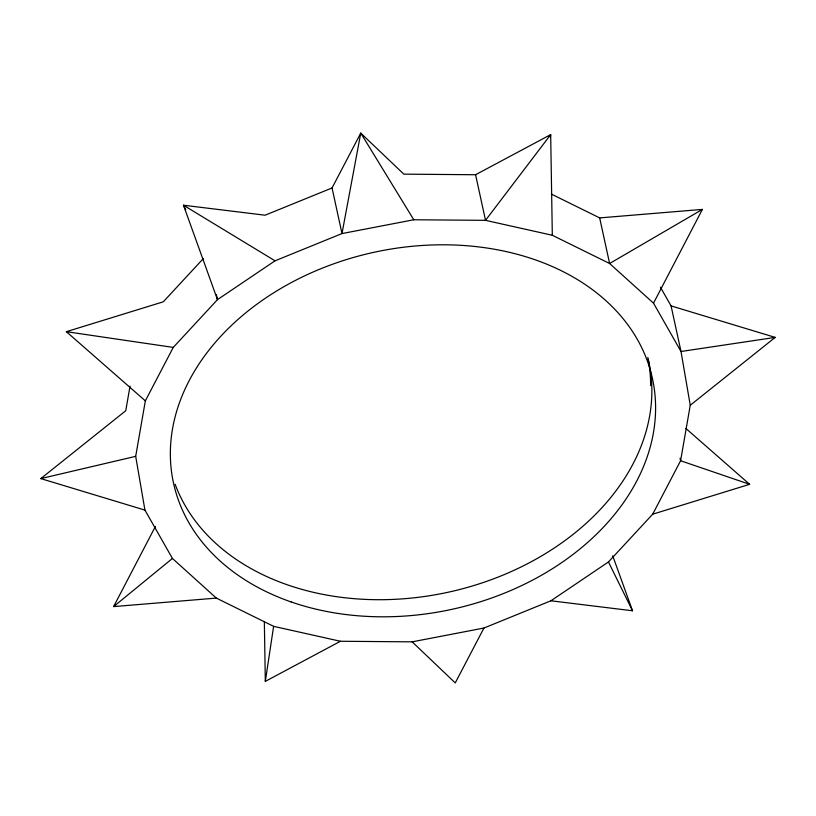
<?xml version="1.0" encoding="UTF-8"?>
<svg xmlns="http://www.w3.org/2000/svg" width="816" height="816" viewBox="0 0 816 816"><rect width="100%" height="100%" fill="white"/><g stroke="black" fill="none" stroke-linecap="round" stroke-linejoin="round"><path stroke-width="1.22" d="M340.425 641.264L265.322 681.38L273.625 626.341L216.332 598.097L172.431 558.45L144.932 510.102L135.691 456.348L145.35 400.86L173.247 347.412L217.474 299.645L275.033 260.814L341.996 233.57L413.783 219.769L485.52 220.34L552.32 235.263L609.613 263.507L653.514 303.154L681.013 351.502L690.254 405.256L680.595 460.744L652.698 514.192L608.461 561.959L550.912 600.79L483.949 628.034L412.162 641.845L340.425 641.264L273.625 626.341M550.3 137.119L550.678 134.62L475.575 174.736L403.838 174.155L360.754 133.09L332.051 187.966L341.996 233.57L360.754 133.09L413.783 219.769M130.04 386.08L125.746 410.744L40.8 478.604L144.932 510.102M216.332 598.097L113.618 606.594L155.428 526.402M653.514 303.154L702.382 209.406L599.668 217.903L551.361 194.086M483.949 628.034L455.246 682.91L412.162 641.845M203.286 258.631L163.302 301.808L66.371 331.684L145.35 400.86M113.618 606.594L172.431 558.45M690.254 405.256L775.2 337.396L671.068 305.898L660.45 287.222M702.382 209.406L609.613 263.507L599.668 217.903M332.051 187.966L265.088 215.21L183.478 205.224L217.474 299.645L216.403 294.709M652.698 514.192L749.629 484.316L685.879 428.471M40.8 478.604L135.691 456.348M775.2 337.396L681.013 351.502L671.068 305.898M550.912 600.79L632.522 610.776L612.724 555.798M66.371 331.684L173.247 347.412M749.629 484.316L680.595 460.744L680.054 458.276M275.033 260.814L183.478 205.224L185.722 209.763M608.461 561.959L632.522 610.776M475.575 174.736L485.52 220.34L550.678 134.62L552.32 235.263M264.343 621.506L265.322 681.38M648.19 359.244A245.106 182.723 -12.3 0 1 650.617 385.642M647.802 357.53A245.106 182.723 -12.3 0 1 463.243 588.571A245.106 182.723 -12.3 0 1 175.124 484.235M291.047 601.902A245.106 182.723 -12.3 0 0 655.595 408.449A245.106 182.723 -12.3 0 0 292.281 282.061A245.106 182.723 -12.3 0 0 291.047 601.902"/></g></svg>
